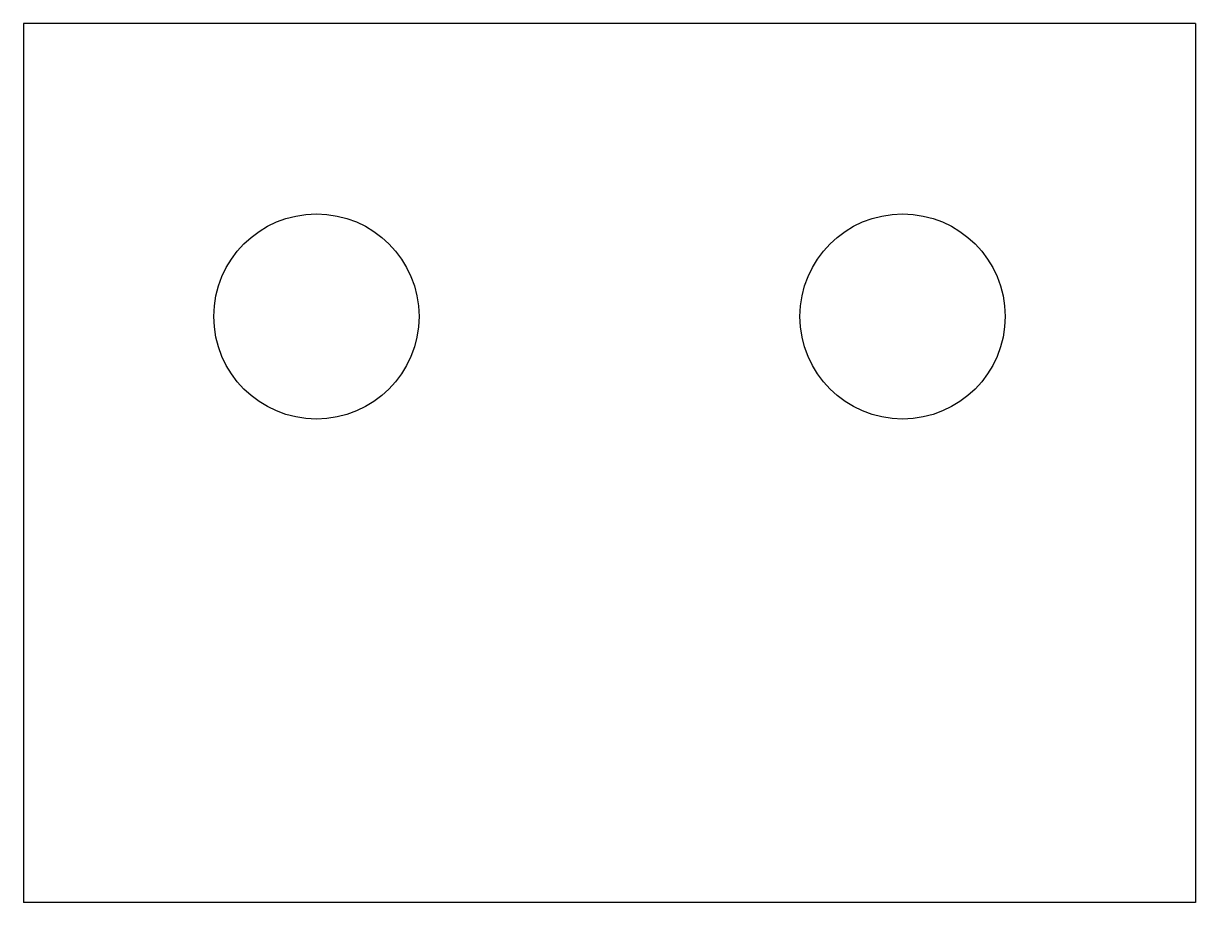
# Model space of a CAD drawing. Header units: millimetres. Extents: x -400 to 0, y -300 to 0.
import ezdxf

# ---------------------------------------------------------------- set-up
doc = ezdxf.new("R2010")
doc.units = ezdxf.units.MM

msp = doc.modelspace()

# ---------------------------------------------------------------- linework, layer by layer
at = {"color": 7, "linetype": 'Continuous', "lineweight": 25}
for p, q in [((0, 0), (-400, 0)), ((-400, 0), (-400, -300)), ((0, 0), (0, -300)), ((0, -300), (-400, -300))]:
    msp.add_line(p, q, dxfattribs=at)
for centre in [(-300, -100), (-300, -100), (-100, -100), (-100, -100)]:
    msp.add_circle(centre, 35, dxfattribs=at)

doc.saveas('drawing.dxf')
